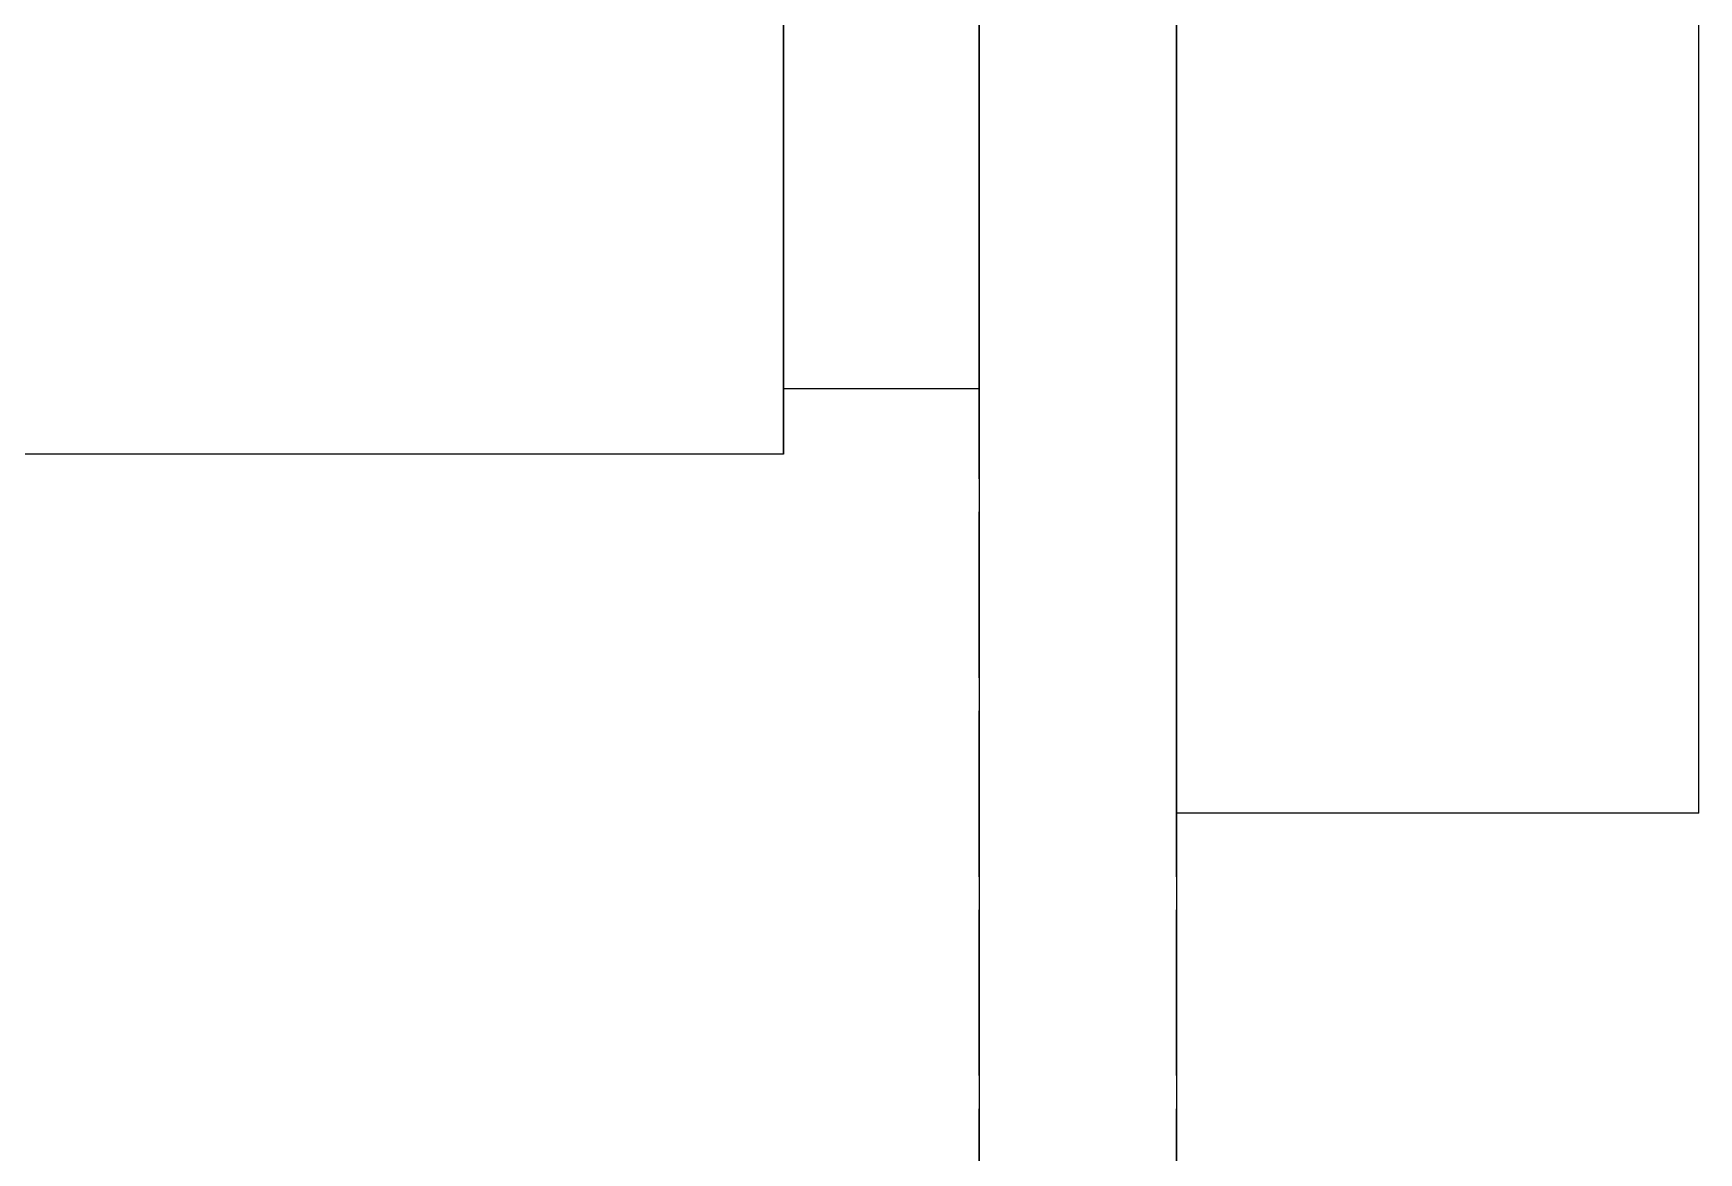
# Model space of a CAD drawing. Header units: millimetres. Extents: x -13 to 147, y -140 to 87.
# Drawn here: x 134.01 to 146.76, y -64.25 to -55.68 of the extents above; entities that cross this region are included whole.
import ezdxf

# ---------------------------------------------------------------- set-up
doc = ezdxf.new("R2010")
doc.units = ezdxf.units.MM
doc.linetypes.add('DASHED', pattern=[1.524, 1.27, -0.254])
doc.layers.add('HIDDEN', color=8, linetype='DASHED')
doc.layers.add('VISIBLE', color=7, linetype='CONTINUOUS')

msp = doc.modelspace()

# ---------------------------------------------------------------- linework, layer by layer
at = {"layer": 'HIDDEN'}
for points in [[(141.25, -117), (141.25, -11.5)], [(142.76, -117), (142.76, -11.5)], [(142.76, -61.65), (142.76, -44.15)], [(142.76, -61.65), (142.76, -44.15)], [(146.76, -61.65), (146.76, -44.15)], [(139.75, -55.60635), (139.75, -55.78095), (139.75, -55.95556), (139.75, -56.13016), (139.75, -56.30476), (139.75, -56.47937), (139.75, -56.65397), (139.75, -56.82857), (139.75, -57.00317), (139.75, -57.17778), (139.75, -57.35238), (139.75, -57.52698), (139.75, -57.70159), (139.75, -57.87619), (139.75, -58.05079), (139.75, -58.2254), (139.75, -58.4)], [(139.75, -58.4), (139.75, -58.3127), (139.75, -58.2254), (139.75, -58.1381), (139.75, -58.05079), (139.75, -57.96349), (139.75, -57.87619), (139.75, -57.78889), (139.75, -57.70159), (139.75, -57.61429), (139.75, -57.52698), (139.75, -57.43968), (139.75, -57.35238), (139.75, -57.26508), (139.75, -57.17778), (139.75, -57.09048), (139.75, -57.00317), (139.75, -56.91587), (139.75, -56.82857), (139.75, -56.74127), (139.75, -56.65397), (139.75, -56.56667), (139.75, -56.47937), (139.75, -56.39206), (139.75, -56.30476), (139.75, -56.21746), (139.75, -56.13016), (139.75, -56.04286), (139.75, -55.95556), (139.75, -55.86825), (139.75, -55.78095), (139.75, -55.69365), (139.75, -55.60635)], [(141.25, -55.60635), (141.25, -55.78095), (141.25, -55.95556), (141.25, -56.13016), (141.25, -56.30476), (141.25, -56.47937), (141.25, -56.65397), (141.25, -56.82857), (141.25, -57.00317), (141.25, -57.17778), (141.25, -57.35238), (141.25, -57.52698), (141.25, -57.70159), (141.25, -57.87619), (141.25, -58.05079), (141.25, -58.2254), (141.25, -58.4)], [(141.25, -58.4), (141.25, -58.3127), (141.25, -58.2254), (141.25, -58.1381), (141.25, -58.05079), (141.25, -57.96349), (141.25, -57.87619), (141.25, -57.78889), (141.25, -57.70159), (141.25, -57.61429), (141.25, -57.52698), (141.25, -57.43968), (141.25, -57.35238), (141.25, -57.26508), (141.25, -57.17778), (141.25, -57.09048), (141.25, -57.00317), (141.25, -56.91587), (141.25, -56.82857), (141.25, -56.74127), (141.25, -56.65397), (141.25, -56.56667), (141.25, -56.47937), (141.25, -56.39206), (141.25, -56.30476), (141.25, -56.21746), (141.25, -56.13016), (141.25, -56.04286), (141.25, -55.95556), (141.25, -55.86825), (141.25, -55.78095), (141.25, -55.69365), (141.25, -55.60635)], [(139.75, -55.6619), (139.75, -55.85238), (139.75, -56.04286), (139.75, -56.23333), (139.75, -56.42381), (139.75, -56.61429), (139.75, -56.80476), (139.75, -56.99524), (139.75, -57.18571), (139.75, -57.37619), (139.75, -57.56667), (139.75, -57.75714), (139.75, -57.94762), (139.75, -58.1381), (139.75, -58.32857), (139.75, -58.51905), (139.75, -58.70952), (139.75, -58.9)], [(146.76, -61.65), (142.76, -61.65)]]:
    msp.add_lwpolyline(points, dxfattribs=at)
at = {"layer": 'VISIBLE'}
for points in [[(141.25, -11.5), (141.25, -117)], [(142.76, -11.5), (142.76, -117)], [(146.76, -61.65), (146.76, -44.15)], [(139.75, -58.9), (139.75, -58.80476), (139.75, -58.70952), (139.75, -58.61429), (139.75, -58.51905), (139.75, -58.42381), (139.75, -58.32857), (139.75, -58.23333), (139.75, -58.1381), (139.75, -58.04286), (139.75, -57.94762), (139.75, -57.85238), (139.75, -57.75714), (139.75, -57.6619), (139.75, -57.56667), (139.75, -57.47143), (139.75, -57.37619), (139.75, -57.28095), (139.75, -57.18571), (139.75, -57.09048), (139.75, -56.99524), (139.75, -56.9), (139.75, -56.80476), (139.75, -56.70952), (139.75, -56.61429), (139.75, -56.51905), (139.75, -56.42381), (139.75, -56.32857), (139.75, -56.23333), (139.75, -56.1381), (139.75, -56.04286), (139.75, -55.94762), (139.75, -55.85238), (139.75, -55.75714), (139.75, -55.6619)], [(141.25, -58.4), (139.75, -58.4)], [(139.75, -58.9), (121.45, -58.9)], [(146.76, -61.65), (142.76, -61.65)]]:
    msp.add_lwpolyline(points, dxfattribs=at)

doc.saveas('drawing.dxf')
